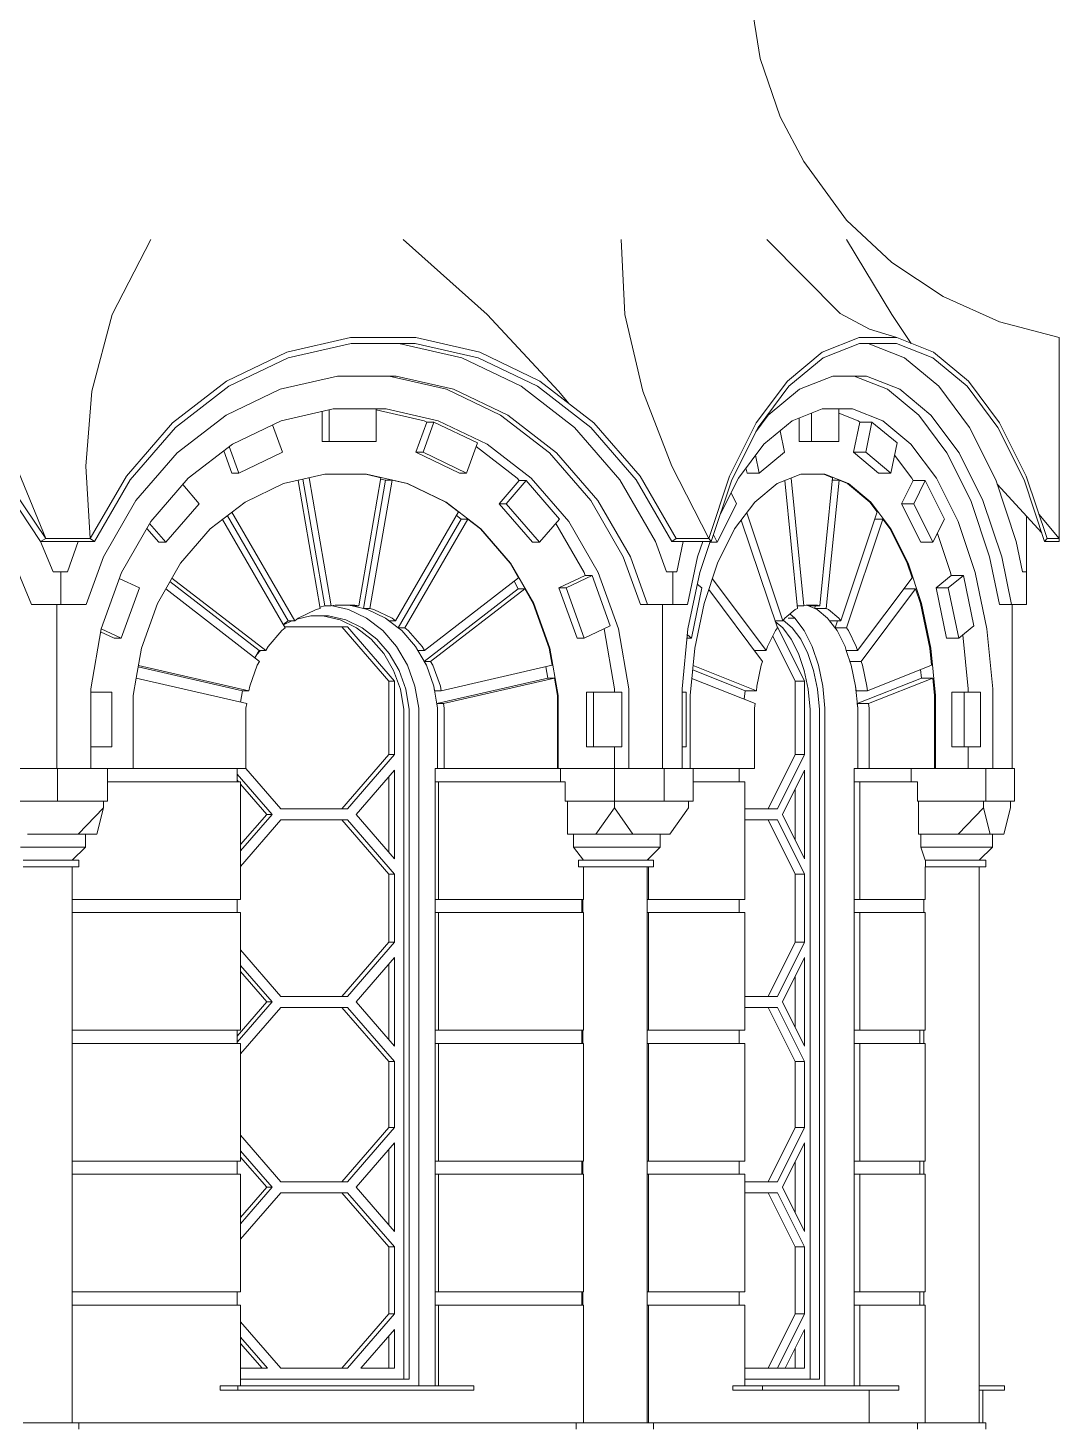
# Model space of a CAD drawing. Header units: millimetres. Extents: x -4890 to 184123, y 36 to 148549.
# Drawn here: x 24180 to 28910, y 132454 to 138866 of the extents above; entities that cross this region are included whole.
import ezdxf

# ---------------------------------------------------------------- set-up
doc = ezdxf.new("R2010")
doc.units = ezdxf.units.MM
doc.layers.add('Wall_Satelit', color=253, linetype='Continuous', lineweight=5)

msp = doc.modelspace()

# ---------------------------------------------------------------- linework, layer by layer
at = {"layer": 'Wall_Satelit'}
for p, q in [((27539.4, 138725.9), (27494.2, 139005.3)), ((27629.9, 138457.7), (27539.4, 138725.9)), ((27738.8, 138253.4), (27629.9, 138457.7)), ((27935.4, 137983.4), (27738.8, 138253.4)), ((27935.4, 137983.4), (28142.1, 137790.2)), ((24566, 137551.6), (24744.2, 137895.5)), ((25900.8, 137895.5), (26285.8, 137551.6)), ((26917.9, 137551.6), (26901.3, 137895.5)), ((27906.1, 137556.3), (27569.1, 137895.5)), ((28142.1, 137551.6), (27935.4, 137895.5)), ((28142.1, 137790.2), (28377.8, 137633.5)), ((28377.8, 137633.5), (28636, 137517.5)), ((24473.1, 137200.5), (24566, 137551.6)), ((26614.4, 137200.5), (26285.8, 137551.6)), ((27000.3, 137200.5), (26917.9, 137551.6)), ((27906.1, 137556.3), (28040.1, 137484)), ((28231, 137419.2), (28142.1, 137551.6)), ((28040.1, 137484), (28165.3, 137445.4)), ((28636, 137517.5), (28909.7, 137445.4)), ((25367.3, 137378.1), (25660.3, 137445.4)), ((25373.9, 137352.7), (25662.5, 137419)), ((25660.3, 137445.4), (25809.7, 137445.4)), ((25662.5, 137419), (25809.7, 137419)), ((25809.7, 137445.4), (25959.1, 137445.4)), ((25809.7, 137419), (25956.8, 137419)), ((25881.8, 137419), (26170.4, 137352.7)), ((25956.8, 137419), (26245.4, 137352.7)), ((25959.1, 137445.4), (26252.1, 137378.1)), ((27823.6, 137378.1), (27992.8, 137445.4)), ((27827.4, 137352.7), (27994.1, 137419)), ((27992.8, 137445.4), (28079, 137445.4)), ((27994.1, 137419), (28079, 137419)), ((28034.1, 137419), (28200.7, 137352.7)), ((28079, 137445.4), (28165.3, 137445.4)), ((28079, 137419), (28164, 137419)), ((28164, 137419), (28330.6, 137352.7)), ((28165.3, 137445.4), (28334.5, 137378.1)), ((28909.7, 137378.1), (28909.7, 137445.4)), ((25091.2, 137246), (25367.3, 137378.1)), ((25102, 137222.7), (25373.9, 137352.7)), ((26170.4, 137352.7), (26442.3, 137222.7)), ((26245.4, 137352.7), (26517.3, 137222.7)), ((26252.1, 137378.1), (26528.1, 137246)), ((27664.2, 137246), (27823.6, 137378.1)), ((27670.5, 137222.7), (27827.4, 137352.7)), ((28200.7, 137352.7), (28357.7, 137222.7)), ((28330.6, 137352.7), (28487.6, 137222.7)), ((28334.5, 137378.1), (28493.8, 137246)), ((28909.7, 137246), (28909.7, 137378.1)), ((24842.8, 137054.4), (25091.2, 137246)), ((24857.4, 137033.9), (25102, 137222.7)), ((25088.6, 137089.7), (25336.8, 137208.5)), ((25336.8, 137208.5), (25600.3, 137269)), ((25600.3, 137269), (25869, 137269)), ((25836.5, 137269), (26100, 137208.5)), ((25869, 137269), (26132.5, 137208.5)), ((26100, 137208.5), (26348.3, 137089.7)), ((26132.5, 137208.5), (26380.8, 137089.7)), ((26442.3, 137222.7), (26687, 137033.9)), ((26517.3, 137222.7), (26762, 137033.9)), ((26528.1, 137246), (26776.5, 137054.4)), ((27520.8, 137054.4), (27664.2, 137246)), ((27529.2, 137033.9), (27670.5, 137222.7)), ((27576.1, 137089.7), (27719.4, 137208.5)), ((27719.4, 137208.5), (27871.6, 137269)), ((27871.6, 137269), (28026.7, 137269)), ((27970.4, 137269), (28122.5, 137208.5)), ((28026.7, 137269), (28178.8, 137208.5)), ((28122.5, 137208.5), (28265.9, 137089.7)), ((28178.8, 137208.5), (28322.1, 137089.7)), ((28498.9, 137033.9), (28357.7, 137222.7)), ((28628.8, 137033.9), (28487.6, 137222.7)), ((28637.2, 137054.4), (28493.8, 137246)), ((28909.7, 137054.4), (28909.7, 137246)), ((24446.2, 136856.4), (24473.1, 137200.5)), ((26662.7, 137142.2), (26614.4, 137200.5)), ((27133.8, 136856.4), (27000.3, 137200.5)), ((24865.2, 136917.4), (25088.6, 137089.7)), ((25342.2, 137064.2), (25580.6, 137119)), ((25528.9, 136969), (25528.9, 137107.1)), ((25561.4, 136969), (25561.4, 137114.6)), ((25580.6, 137119), (25823.7, 137119)), ((25777.9, 136969), (25777.9, 137119)), ((25777.9, 137114.6), (25997.1, 137064.2)), ((25823.7, 137119), (26062.1, 137064.2)), ((26348.3, 137089.7), (26571.7, 136917.4)), ((26380.8, 137089.7), (26604.2, 136917.4)), ((27519, 137013.4), (27576.1, 137089.7)), ((27685, 137064.2), (27822.7, 137119)), ((27774, 136969), (27774, 137099.7)), ((27822.7, 137119), (27963, 137119)), ((27899, 136969), (27899, 137119)), ((27899, 137099.7), (27988.1, 137064.2)), ((27963, 137119), (28100.7, 137064.2)), ((28394.8, 136917.4), (28265.9, 137089.7)), ((28451.1, 136917.4), (28322.1, 137089.7)), ((24631.6, 136810.4), (24842.8, 137054.4)), ((24649.3, 136793.6), (24857.4, 137033.9)), ((25117.6, 136956.8), (25342.2, 137064.2)), ((25347.1, 136919.8), (25302.2, 137045.1)), ((25959.7, 136919.8), (26009.4, 137058.4)), ((25992.2, 136919.8), (26041.9, 137058.4)), ((25997.1, 137064.2), (26009.4, 137058.4)), ((26009.4, 137058.4), (26041.9, 137058.4)), ((26041.9, 137058.4), (26241.9, 136962.7)), ((26062.1, 137064.2), (26286.7, 136956.8)), ((26895.1, 136793.6), (26687, 137033.9)), ((26970.1, 136793.6), (26762, 137033.9)), ((26987.8, 136810.4), (26776.5, 137054.4)), ((27398.8, 136810.4), (27520.8, 137054.4)), ((27409.1, 136793.6), (27529.2, 137033.9)), ((27555.3, 136956.8), (27685, 137064.2)), ((27650.3, 136919.8), (27629.9, 137018.6)), ((27717.8, 136969), (27717.8, 137077.3)), ((27966.5, 136919.8), (27995.2, 137058.4)), ((27988.1, 137064.2), (27995.2, 137058.4)), ((27995.2, 137058.4), (28051.5, 137058.4)), ((28022.8, 136919.8), (28051.5, 137058.4)), ((28051.5, 137058.4), (28166.9, 136962.7)), ((28100.7, 137064.2), (28230.3, 136956.8)), ((28619.1, 136793.6), (28498.9, 137033.9)), ((28749, 136793.6), (28628.8, 137033.9)), ((28759.2, 136810.4), (28637.2, 137054.4)), ((28909.7, 136810.4), (28909.7, 137054.4)), ((24915.5, 136800.9), (25117.6, 136956.8)), ((25528.9, 136969), (25561.4, 136969)), ((25561.4, 136969), (25777.9, 136969)), ((26192.2, 136824.1), (26241.9, 136962.7)), ((26286.7, 136956.8), (26488.9, 136800.9)), ((27438.6, 136800.9), (27555.3, 136956.8)), ((27717.8, 136969), (27774, 136969)), ((27774, 136969), (27899, 136969)), ((28138.2, 136824.1), (28166.9, 136962.7)), ((28347, 136800.9), (28230.3, 136956.8)), ((24675.2, 136698), (24865.2, 136917.4)), ((25114.6, 136824.1), (25078, 136926.2)), ((25147.1, 136824.1), (25103.4, 136945.9)), ((25147.1, 136824.1), (25347.1, 136919.8)), ((25959.7, 136919.8), (25992.2, 136919.8)), ((25959.7, 136919.8), (26159.7, 136824.1)), ((25992.2, 136919.8), (26192.2, 136824.1)), ((26235.9, 136945.9), (26423.9, 136800.9)), ((26761.6, 136698), (26571.7, 136917.4)), ((26794.1, 136698), (26604.2, 136917.4)), ((27534.8, 136824.1), (27517.8, 136906.6)), ((27534.8, 136824.1), (27650.3, 136919.8)), ((27966.5, 136919.8), (28022.8, 136919.8)), ((27966.5, 136919.8), (28082, 136824.1)), ((28022.8, 136919.8), (28138.2, 136824.1)), ((28234.4, 136800.9), (28155.3, 136906.6)), ((28504.5, 136698), (28394.8, 136917.4)), ((28560.8, 136698), (28451.1, 136917.4)), ((24261.7, 136523.6), (24126, 136856.4)), ((24465.6, 136523.6), (24446.2, 136856.4)), ((25114.6, 136824.1), (25147.1, 136824.1)), ((26159.7, 136824.1), (26192.2, 136824.1)), ((27303, 136523.6), (27133.8, 136856.4)), ((27478.5, 136824.1), (27473.7, 136847.7)), ((27478.5, 136824.1), (27534.8, 136824.1)), ((28082, 136824.1), (28138.2, 136824.1)), ((24238.3, 136511.1), (24049.6, 136793.6)), ((24261.7, 136523.6), (24070, 136810.4)), ((24465.6, 136523.6), (24631.6, 136810.4)), ((24485.8, 136511.1), (24649.3, 136793.6)), ((24743.6, 136602.4), (24915.5, 136800.9)), ((24965.4, 136684), (24889.8, 136771.2)), ((25175.7, 136691), (25353, 136775.8)), ((25353, 136775.8), (25541.2, 136819)), ((25520.5, 136203.1), (25419.2, 136791)), ((25541.5, 136214.8), (25441.3, 136796.1)), ((25571.5, 136214.8), (25470.2, 136802.7)), ((25541.2, 136819), (25733.1, 136819)), ((25697.9, 136214.8), (25799.3, 136803.2)), ((25718.9, 136203.1), (25820.2, 136791.6)), ((25730.6, 136819), (25799.3, 136803.2)), ((25733.1, 136819), (25921.4, 136775.8)), ((25748.9, 136203.1), (25850.2, 136791.6)), ((25798.1, 136796.6), (25820.2, 136791.6)), ((25820.2, 136791.6), (25850.2, 136791.6)), ((25850.2, 136791.6), (25918.9, 136775.8)), ((25918.9, 136775.8), (25921.4, 136775.8)), ((25918.9, 136775.8), (26096.2, 136691)), ((25921.4, 136775.8), (26098.7, 136691)), ((26341.4, 136684), (26433.3, 136790)), ((26373.9, 136684), (26465.8, 136790)), ((26433.3, 136790), (26423.9, 136800.9)), ((26433.3, 136790), (26465.8, 136790)), ((26618.9, 136613.2), (26465.8, 136790)), ((26660.8, 136602.4), (26488.9, 136800.9)), ((27058.5, 136511.1), (26895.1, 136793.6)), ((27133.5, 136511.1), (26970.1, 136793.6)), ((27153.8, 136523.6), (26987.8, 136810.4)), ((27303, 136523.6), (27398.8, 136810.4)), ((27314.7, 136511.1), (27409.1, 136793.6)), ((27356.8, 136637.3), (27438.6, 136800.9)), ((27513.8, 136691), (27616.2, 136775.8)), ((27616.2, 136775.8), (27724.9, 136819)), ((27710, 136203.1), (27651.6, 136789.9)), ((27739.4, 136214.8), (27681.1, 136801.6)), ((27724.9, 136819), (27835.6, 136819)), ((27812.4, 136214.8), (27870.9, 136803.2)), ((27831.3, 136819), (27870.9, 136803.2)), ((27835.6, 136819), (27944.3, 136775.8)), ((27841.8, 136203.1), (27900.4, 136791.6)), ((27869.8, 136791.6), (27900.4, 136791.6)), ((27900.4, 136791.6), (27940, 136775.8)), ((27940, 136775.8), (27944.3, 136775.8)), ((27940, 136775.8), (28042.4, 136691)), ((27944.3, 136775.8), (28046.7, 136691)), ((28186.8, 136684), (28239.9, 136790)), ((28239.9, 136790), (28234.4, 136800.9)), ((28239.9, 136790), (28296.2, 136790)), ((28243.1, 136684), (28296.2, 136790)), ((28384.5, 136613.2), (28296.2, 136790)), ((28446.3, 136602.4), (28347, 136800.9)), ((28713.5, 136511.1), (28619.1, 136793.6)), ((28830.1, 136550.8), (28625.6, 136774.1)), ((28843.4, 136511.1), (28749, 136793.6)), ((28855, 136523.6), (28759.2, 136810.4)), ((28909.7, 136523.6), (28909.7, 136810.4)), ((24525.9, 136440.1), (24675.2, 136698)), ((26910.9, 136440.1), (26761.6, 136698)), ((26943.4, 136440.1), (26794.1, 136698)), ((27430, 136684), (27405.1, 136733.7)), ((28590.7, 136440.1), (28504.5, 136698)), ((28647, 136440.1), (28560.8, 136698)), ((24812.4, 136507.2), (24965.4, 136684)), ((25016.1, 136567.9), (25175.7, 136691)), ((25403.7, 136147.2), (25115.8, 136644.7)), ((25865.7, 136147.2), (26154.4, 136646.1)), ((26096.2, 136691), (26098.7, 136691)), ((26096.2, 136691), (26154.4, 136646.1)), ((26098.7, 136691), (26258.2, 136567.9)), ((26494.5, 136507.2), (26341.4, 136684)), ((26341.4, 136684), (26373.9, 136684)), ((26527, 136507.2), (26373.9, 136684)), ((27341.6, 136507.2), (27430, 136684)), ((27421.7, 136567.9), (27513.8, 136691)), ((27642.6, 136147.2), (27477.2, 136642.1)), ((27909.3, 136147.2), (28076, 136646.1)), ((28076, 136646.1), (28042.4, 136691)), ((28042.4, 136691), (28046.7, 136691)), ((28138.8, 136567.9), (28046.7, 136691)), ((28275.2, 136507.2), (28186.8, 136684)), ((28186.8, 136684), (28243.1, 136684)), ((28331.5, 136507.2), (28243.1, 136684)), ((28909.7, 136523.6), (28817.7, 136635.5)), ((24608.5, 136369), (24743.6, 136602.4)), ((24779.9, 136507.2), (24725.1, 136570.4)), ((24812.4, 136507.2), (24738.1, 136592.9)), ((24880.4, 136411.1), (25016.1, 136567.9)), ((25360.5, 136113.9), (25072.6, 136611.4)), ((25373.7, 136147.2), (25095, 136628.7)), ((25878.9, 136113.9), (26167.6, 136612.7)), ((25908.9, 136113.9), (26197.6, 136612.7)), ((26145.1, 136630.1), (26167.6, 136612.7)), ((26167.6, 136612.7), (26197.6, 136612.7)), ((26197.6, 136612.7), (26255.7, 136567.9)), ((26255.7, 136567.9), (26258.2, 136567.9)), ((26391.4, 136411.1), (26255.7, 136567.9)), ((26393.9, 136411.1), (26258.2, 136567.9)), ((26527, 136507.2), (26618.9, 136613.2)), ((26730.8, 136369), (26601.2, 136592.9)), ((26795.8, 136369), (26660.8, 136602.4)), ((27343.3, 136411.1), (27421.7, 136567.9)), ((27617.6, 136113.9), (27452.3, 136608.7)), ((27934.2, 136113.9), (28100.9, 136612.7)), ((28064.8, 136612.7), (28100.9, 136612.7)), ((28134.5, 136567.9), (28100.9, 136612.7)), ((28212.8, 136411.1), (28134.5, 136567.9)), ((28134.5, 136567.9), (28138.8, 136567.9)), ((28217.2, 136411.1), (28138.8, 136567.9)), ((28331.5, 136507.2), (28384.5, 136613.2)), ((28524.2, 136369), (28446.3, 136602.4)), ((28759.7, 136511.1), (28759.7, 136627.7)), ((24238.3, 136511.1), (24261.7, 136523.6)), ((24238.3, 136511.1), (24485.8, 136511.1)), ((24295.9, 136372.1), (24238.3, 136511.1)), ((24261.7, 136523.6), (24465.6, 136523.6)), ((24360.9, 136372.1), (24410.8, 136511.1)), ((24465.6, 136523.6), (24485.8, 136511.1)), ((24779.9, 136507.2), (24812.4, 136507.2)), ((26494.5, 136507.2), (26527, 136507.2)), ((27108.4, 136372.1), (27058.5, 136511.1)), ((27133.5, 136511.1), (27153.8, 136523.6)), ((27133.5, 136511.1), (27314.7, 136511.1)), ((27153.8, 136523.6), (27303, 136523.6)), ((27156, 136372.1), (27184.8, 136511.1)), ((27251.3, 136440.1), (27275, 136511.1)), ((27261.4, 136369), (27308.9, 136511.1)), ((27314.7, 136511.1), (27303, 136523.6)), ((27307.6, 136507.2), (27341.6, 136507.2)), ((27341.6, 136507.2), (27324.7, 136541)), ((28275.2, 136507.2), (28331.5, 136507.2)), ((28411.7, 136369), (28351.9, 136547.9)), ((28742.3, 136372.1), (28713.5, 136511.1)), ((28759.7, 136372.1), (28759.7, 136511.1)), ((28843.4, 136511.1), (28855, 136523.6)), ((28843.4, 136511.1), (28909.7, 136511.1)), ((28855, 136523.6), (28909.7, 136523.6)), ((28909.7, 136511.1), (28909.7, 136523.6)), ((24195.7, 136222.1), (24105.4, 136440.1)), ((24447.7, 136222.1), (24525.9, 136440.1)), ((26989.1, 136222.1), (26910.9, 136440.1)), ((27021.6, 136222.1), (26943.4, 136440.1)), ((27206.1, 136222.1), (27251.3, 136440.1)), ((28635.9, 136222.1), (28590.7, 136440.1)), ((28692.1, 136222.1), (28647, 136440.1)), ((24773.8, 136226.9), (24880.4, 136411.1)), ((26430.3, 136344), (26391.4, 136411.1)), ((26391.4, 136411.1), (26393.9, 136411.1)), ((26500.6, 136226.9), (26393.9, 136411.1)), ((27281.8, 136226.9), (27343.3, 136411.1)), ((28235.3, 136344), (28212.8, 136411.1)), ((28212.8, 136411.1), (28217.2, 136411.1)), ((28278.7, 136226.9), (28217.2, 136411.1)), ((24295.9, 136372.1), (24330.8, 136372.1)), ((24330.8, 136222.1), (24330.8, 136372.1)), ((24330.8, 136372.1), (24360.9, 136372.1)), ((24515.5, 136109.7), (24608.5, 136369)), ((24598.7, 136341.6), (24691, 136297.4)), ((24831.5, 136326.6), (25241.1, 136010.6)), ((24840.8, 136342.6), (25271.1, 136010.6)), ((25998.3, 136010.6), (26430.3, 136344)), ((26429.2, 136294.1), (26409.6, 136328)), ((26615.9, 136297.4), (26735.9, 136354.8)), ((26648.4, 136297.4), (26768.4, 136354.8)), ((26735.9, 136354.8), (26730.8, 136369)), ((26735.9, 136354.8), (26768.4, 136354.8)), ((26851.2, 136123.8), (26768.4, 136354.8)), ((26888.8, 136109.7), (26795.8, 136369)), ((27108.4, 136372.1), (27138.6, 136372.1)), ((27138.6, 136222.1), (27138.6, 136372.1)), ((27138.6, 136372.1), (27156, 136372.1)), ((27207.7, 136109.7), (27261.4, 136369)), ((27250.2, 136315), (27271.5, 136297.4)), ((27566, 136010.6), (27319.5, 136340)), ((27985.8, 136010.6), (28235.3, 136344)), ((28345.3, 136297.4), (28414.6, 136354.8)), ((28401.6, 136297.4), (28470.9, 136354.8)), ((28414.6, 136354.8), (28411.7, 136369)), ((28414.6, 136354.8), (28470.9, 136354.8)), ((28518.7, 136123.8), (28470.9, 136354.8)), ((28578, 136109.7), (28524.2, 136369)), ((28742.3, 136372.1), (28759.7, 136372.1)), ((28759.7, 136222.1), (28759.7, 136372.1)), ((24608.1, 136066.5), (24691, 136297.4)), ((24811.9, 136292.7), (25242.2, 135960.7)), ((25997.1, 135960.7), (26429.2, 136294.1)), ((26027.1, 135960.7), (26459.2, 136294.1)), ((26429.2, 136294.1), (26459.2, 136294.1)), ((26498.1, 136226.9), (26459.2, 136294.1)), ((26698.7, 136066.5), (26615.9, 136297.4)), ((26615.9, 136297.4), (26648.4, 136297.4)), ((26731.2, 136066.5), (26648.4, 136297.4)), ((27223.6, 136066.5), (27271.5, 136297.4)), ((27549.3, 135960.7), (27302.9, 136290.1)), ((28002.5, 135960.7), (28252, 136294.1)), ((28200, 136294.1), (28199.4, 136296)), ((28200, 136294.1), (28252, 136294.1)), ((28274.4, 136226.9), (28252, 136294.1)), ((28393.1, 136066.5), (28345.3, 136297.4)), ((28345.3, 136297.4), (28401.6, 136297.4)), ((28449.4, 136066.5), (28401.6, 136297.4)), ((24195.7, 136222.1), (24330.8, 136222.1)), ((24313.3, 135469), (24313.3, 136222.1)), ((24330.8, 136222.1), (24447.7, 136222.1)), ((24700.3, 136022.1), (24773.8, 136226.9)), ((25419.3, 136159.3), (25502.1, 136198.8)), ((25502.1, 136198.8), (25520.5, 136203.1)), ((25519.3, 136209.7), (25541.5, 136214.8)), ((25541.5, 136214.8), (25571.5, 136214.8)), ((25571.5, 136214.8), (25589.9, 136219)), ((25576.3, 136215.9), (25650.4, 136198.8)), ((25589.9, 136219), (25679.5, 136219)), ((25649.5, 136219), (25667.9, 136214.8)), ((25650.4, 136198.8), (25733.2, 136159.3)), ((25667.9, 136214.8), (25697.9, 136214.8)), ((25667.9, 136214.8), (25718.9, 136203.1)), ((25679.5, 136219), (25697.9, 136214.8)), ((25718.9, 136203.1), (25748.9, 136203.1)), ((25718.9, 136203.1), (25737.3, 136198.8)), ((25718.9, 136203.1), (25737.3, 136198.8)), ((25737.3, 136198.8), (25820, 136159.3)), ((25748.9, 136203.1), (25767.3, 136198.8)), ((25767.3, 136198.8), (25850, 136159.3)), ((26571.5, 136022.1), (26498.1, 136226.9)), ((26498.1, 136226.9), (26500.6, 136226.9)), ((26574, 136022.1), (26500.6, 136226.9)), ((26989.1, 136222.1), (27021.6, 136222.1)), ((27021.6, 136222.1), (27138.6, 136222.1)), ((27091, 135469), (27091, 136222.1)), ((27138.6, 136222.1), (27206.1, 136222.1)), ((27239.4, 136022.1), (27281.8, 136226.9)), ((27651.6, 136159.3), (27699.4, 136198.8)), ((27699.4, 136198.8), (27710, 136203.1)), ((27708.8, 136214.8), (27739.4, 136214.8)), ((27739.4, 136214.8), (27750.1, 136219)), ((27749.9, 136219), (27760.5, 136214.8)), ((27750.1, 136219), (27801.8, 136219)), ((27760.5, 136214.8), (27812.4, 136214.8)), ((27760.5, 136214.8), (27789.9, 136203.1)), ((27789.9, 136203.1), (27791, 136214.8)), ((27789.9, 136203.1), (27841.8, 136203.1)), ((27789.9, 136203.1), (27800.5, 136198.8)), ((27789.9, 136203.1), (27800.5, 136198.8)), ((27800.5, 136198.8), (27848.3, 136159.3)), ((27801.8, 136219), (27812.4, 136214.8)), ((27841.8, 136203.1), (27852.5, 136198.8)), ((27852.5, 136198.8), (27900.3, 136159.3)), ((28316.8, 136022.1), (28274.4, 136226.9)), ((28274.4, 136226.9), (28278.7, 136226.9)), ((28321.1, 136022.1), (28278.7, 136226.9)), ((28635.9, 136222.1), (28692.1, 136222.1)), ((28692.1, 136222.1), (28759.7, 136222.1)), ((28694.7, 135469), (28694.7, 136222.1)), ((25351.2, 136129.9), (25373.7, 136147.2)), ((25351.9, 136128.8), (25390.4, 136147.2)), ((25357.5, 136119), (25645.3, 136119)), ((25373.7, 136147.2), (25403.7, 136147.2)), ((25403.7, 136147.2), (25419.3, 136159.3)), ((25412.7, 136154.1), (25477.3, 136169)), ((25477.3, 136169), (25558.3, 136169)), ((25533.3, 136169), (25612.8, 136150.7)), ((25558.3, 136169), (25637.8, 136150.7)), ((25612.8, 136150.7), (25687.7, 136115)), ((25835.9, 135870.1), (25620.3, 136119)), ((25637.8, 136150.7), (25712.7, 136115)), ((25860.9, 135870.1), (25645.3, 136119)), ((25733.2, 136159.3), (25807.7, 136101.8)), ((25820, 136159.3), (25835.7, 136147.2)), ((25820, 136159.3), (25878.9, 136113.9)), ((25835.7, 136147.2), (25865.7, 136147.2)), ((25850, 136159.3), (25865.7, 136147.2)), ((26731.2, 136066.5), (26851.2, 136123.8)), ((27606.5, 136147.2), (27642.6, 136147.2)), ((27607.5, 136144.1), (27642.7, 136115)), ((27615.9, 136119), (27618.3, 136119)), ((27742.7, 135870.1), (27618.3, 136119)), ((27642.6, 136147.2), (27651.6, 136159.3)), ((27644.3, 136149.5), (27686, 136115)), ((27667, 136159.3), (27697.9, 136159.3)), ((27674.7, 136178.4), (27697.9, 136159.3)), ((27740.9, 136101.8), (27697.9, 136159.3)), ((27857.3, 136147.2), (27848.3, 136159.3)), ((27857.3, 136147.2), (27909.3, 136147.2)), ((27891.3, 136101.8), (27857.3, 136147.2)), ((27882.3, 136113.9), (27893.4, 136147.2)), ((27909.3, 136147.2), (27900.3, 136159.3)), ((28449.4, 136066.5), (28518.7, 136123.8)), ((24468.1, 135834.4), (24515.5, 136109.7)), ((24513.2, 136096.3), (24575.6, 136066.5)), ((24515.8, 136110.6), (24608.1, 136066.5)), ((24575.6, 136066.5), (24608.1, 136066.5)), ((25281.5, 136028.7), (25344.8, 136101.8)), ((25344.8, 136101.8), (25360.5, 136113.9)), ((25687.7, 136115), (25755.1, 136063)), ((25712.7, 136115), (25780.1, 136063)), ((25812.4, 135996.8), (25755.1, 136063)), ((25837.4, 135996.8), (25780.1, 136063)), ((25871, 136028.7), (25807.7, 136101.8)), ((25878.9, 136113.9), (25908.9, 136113.9)), ((25878.9, 136113.9), (25894.5, 136101.8)), ((25957.8, 136028.7), (25894.5, 136101.8)), ((25908.9, 136113.9), (25924.5, 136101.8)), ((25987.8, 136028.7), (25924.5, 136101.8)), ((26698.7, 136066.5), (26731.2, 136066.5)), ((26871.3, 135834.4), (26823.8, 136109.7)), ((26936.3, 135834.4), (26888.8, 136109.7)), ((27180.3, 135834.4), (27207.7, 136109.7)), ((27203.4, 136066.5), (27223.6, 136066.5)), ((27205, 136081.9), (27223.6, 136066.5)), ((27572, 136028.7), (27608.6, 136101.8)), ((27699.4, 135870.1), (27596.1, 136076.8)), ((27608.6, 136101.8), (27617.6, 136113.9)), ((27681.6, 136063), (27642.7, 136115)), ((27714.7, 135996.8), (27681.6, 136063)), ((27724.9, 136063), (27686, 136115)), ((27758, 135996.8), (27724.9, 136063)), ((27777.4, 136028.7), (27740.9, 136101.8)), ((27891.3, 136101.8), (27882.3, 136113.9)), ((27882.3, 136113.9), (27934.2, 136113.9)), ((27927.9, 136028.7), (27891.3, 136101.8)), ((27943.3, 136101.8), (27934.2, 136113.9)), ((27979.8, 136028.7), (27943.3, 136101.8)), ((28393.1, 136066.5), (28449.4, 136066.5)), ((28492.8, 135834.4), (28468.1, 136081.9)), ((28605.3, 135834.4), (28578, 136109.7)), ((24676.5, 135883.5), (24700.3, 136022.1)), ((25221.5, 135976.7), (25241.1, 136010.6)), ((25230.1, 135991.7), (25246.5, 136010.6)), ((25241.1, 136010.6), (25271.1, 136010.6)), ((25271.1, 136010.6), (25281.5, 136028.7)), ((25857.4, 135919), (25812.4, 135996.8)), ((25882.4, 135919), (25837.4, 135996.8)), ((25920.7, 135942.7), (25871, 136028.7)), ((25968.3, 136010.6), (25957.8, 136028.7)), ((25968.3, 136010.6), (25998.3, 136010.6)), ((26007.6, 135942.7), (25968.3, 136010.6)), ((25998.3, 136010.6), (25987.8, 136028.7)), ((26585.2, 135942.9), (26571.5, 136022.1)), ((26571.5, 136022.1), (26574, 136022.1)), ((26611.5, 135804.8), (26574, 136022.1)), ((27217.8, 135804.8), (27239.4, 136022.1)), ((27513.4, 136008.7), (27514, 136010.6)), ((27514, 136010.6), (27566, 136010.6)), ((27566, 136010.6), (27572, 136028.7)), ((27740.7, 135919), (27714.7, 135996.8)), ((27784, 135919), (27758, 135996.8)), ((27806.2, 135942.7), (27777.4, 136028.7)), ((27933.9, 136010.6), (27927.9, 136028.7)), ((27933.9, 136010.6), (27985.8, 136010.6)), ((27956.6, 135942.7), (27933.9, 136010.6)), ((27985.8, 136010.6), (27979.8, 136028.7)), ((28324.7, 135942.9), (28316.8, 136022.1)), ((28316.8, 136022.1), (28321.1, 136022.1)), ((28342.8, 135804.8), (28321.1, 136022.1)), ((24685.4, 135935.7), (25163.8, 135825.9)), ((24686.6, 135942.3), (25193.8, 135825.9)), ((25197.5, 135847.1), (25231.8, 135942.7)), ((25231.8, 135942.7), (25242.2, 135960.7)), ((25955, 135847.1), (25920.7, 135942.7)), ((26007.6, 135942.7), (25997.1, 135960.7)), ((25997.1, 135960.7), (26027.1, 135960.7)), ((26041.9, 135847.1), (26007.6, 135942.7)), ((26037.6, 135942.7), (26027.1, 135960.7)), ((26071.9, 135847.1), (26037.6, 135942.7)), ((26075.5, 135825.9), (26585.2, 135942.9)), ((26565.3, 135884.1), (26556.3, 135936.3)), ((27231.3, 135941.2), (27521.4, 135825.9)), ((27523.5, 135847.1), (27543.3, 135942.7)), ((27543.3, 135942.7), (27549.3, 135960.7)), ((27825.9, 135847.1), (27806.2, 135942.7)), ((27956.6, 135942.7), (27950.6, 135960.7)), ((27950.6, 135960.7), (28002.5, 135960.7)), ((27976.4, 135847.1), (27956.6, 135942.7)), ((28008.5, 135942.7), (28002.5, 135960.7)), ((28028.3, 135847.1), (28008.5, 135942.7)), ((28030.5, 135825.9), (28324.7, 135942.9)), ((24662.9, 135804.8), (24676.4, 135883.5)), ((24676.5, 135883.5), (25183.7, 135767)), ((25835.9, 135533), (25835.9, 135870.1)), ((25835.9, 135870.1), (25860.9, 135870.1)), ((25888.4, 135832.6), (25857.4, 135919)), ((25860.9, 135533), (25860.9, 135870.1)), ((25913.4, 135832.6), (25882.4, 135919)), ((26055.7, 135767), (26565.3, 135884.1)), ((26085.7, 135767), (26595.3, 135884.1)), ((26565.3, 135884.1), (26595.3, 135884.1)), ((26609, 135804.8), (26595.3, 135884.1)), ((27225.5, 135882.4), (27515.5, 135767)), ((27229.3, 135921.4), (27469.4, 135825.9)), ((27699.4, 135533), (27699.4, 135870.1)), ((27699.4, 135870.1), (27742.7, 135870.1)), ((27758.6, 135832.6), (27740.7, 135919)), ((27742.7, 135533), (27742.7, 135870.1)), ((27801.9, 135832.6), (27784, 135919)), ((27984.3, 135767), (28278.6, 135884.1)), ((28036.3, 135767), (28330.5, 135884.1)), ((28278.6, 135884.1), (28274.7, 135923)), ((28278.6, 135884.1), (28330.5, 135884.1)), ((28338.4, 135804.8), (28330.5, 135884.1)), ((24468.1, 135469), (24468.1, 135834.4)), ((24468.1, 135819), (24565.5, 135819)), ((24565.5, 135569), (24565.5, 135819)), ((24662.9, 135469), (24662.9, 135804.8)), ((25154.8, 135773.6), (25163.8, 135825.9)), ((25163.8, 135825.9), (25193.8, 135825.9)), ((25193.8, 135825.9), (25197.5, 135847.1)), ((25904.2, 135740.8), (25888.4, 135832.6)), ((25929.2, 135740.8), (25913.4, 135832.6)), ((25972.5, 135745.7), (25955, 135847.1)), ((26059.3, 135745.7), (26041.9, 135847.1)), ((26045.5, 135825.9), (26041.9, 135847.1)), ((26045.5, 135825.9), (26075.5, 135825.9)), ((26075.5, 135825.9), (26071.9, 135847.1)), ((26609, 135469), (26609, 135804.8)), ((26609, 135804.8), (26611.5, 135804.8)), ((26611.5, 135469), (26611.5, 135804.8)), ((26741.4, 135569), (26741.4, 135819)), ((26741.4, 135819), (26773.9, 135819)), ((26773.9, 135569), (26773.9, 135819)), ((26773.9, 135819), (26903.8, 135819)), ((26871.3, 135819), (26871.3, 135834.4)), ((26903.8, 135569), (26903.8, 135819)), ((26936.3, 135469), (26936.3, 135834.4)), ((27180.3, 135469), (27180.3, 135834.4)), ((27180.3, 135819), (27199, 135819)), ((27199, 135569), (27199, 135819)), ((27217.8, 135469), (27217.8, 135804.8)), ((27465.6, 135786.9), (27469.4, 135825.9)), ((27469.4, 135825.9), (27521.4, 135825.9)), ((27521.4, 135825.9), (27523.5, 135847.1)), ((27767.7, 135740.8), (27758.6, 135832.6)), ((27811, 135740.8), (27801.9, 135832.6)), ((27836, 135745.7), (27825.9, 135847.1)), ((27986.5, 135745.7), (27976.4, 135847.1)), ((27978.5, 135825.9), (27976.4, 135847.1)), ((27978.5, 135825.9), (28030.5, 135825.9)), ((28030.5, 135825.9), (28028.3, 135847.1)), ((28338.4, 135469), (28338.4, 135804.8)), ((28338.4, 135804.8), (28342.8, 135804.8)), ((28342.8, 135469), (28342.8, 135804.8)), ((28417.8, 135569), (28417.8, 135819)), ((28417.8, 135819), (28474, 135819)), ((28474, 135569), (28474, 135819)), ((28474, 135819), (28549, 135819)), ((28492.8, 135819), (28492.8, 135834.4)), ((28549, 135569), (28549, 135819)), ((28605.3, 135469), (28605.3, 135834.4)), ((25180, 135745.7), (25183.7, 135767)), ((25180, 135469), (25180, 135745.7)), ((25904.2, 132669), (25904.2, 135740.8)), ((25929.2, 132669), (25929.2, 135740.8)), ((25972.5, 132639), (25972.5, 135745.7)), ((26059.3, 135745.7), (26055.7, 135767)), ((26055.7, 135767), (26085.7, 135767)), ((26059.3, 135469), (26059.3, 135745.7)), ((26089.3, 135745.7), (26085.7, 135767)), ((26089.3, 135469), (26089.3, 135745.7)), ((27513.4, 135745.7), (27515.5, 135767)), ((27513.4, 135469), (27513.4, 135745.7)), ((27767.7, 132669), (27767.7, 135740.8)), ((27811, 132669), (27811, 135740.8)), ((27836, 132639), (27836, 135745.7)), ((27986.5, 135745.7), (27984.3, 135767)), ((27984.3, 135767), (28036.3, 135767)), ((27986.5, 135469), (27986.5, 135745.7)), ((28038.4, 135745.7), (28036.3, 135767)), ((28038.4, 135469), (28038.4, 135745.7)), ((24468.1, 135569), (24565.5, 135569)), ((26741.4, 135569), (26773.9, 135569)), ((26773.9, 135569), (26903.8, 135569)), ((26871.3, 135469), (26871.3, 135569)), ((27180.3, 135569), (27199, 135569)), ((28417.8, 135569), (28474, 135569)), ((28474, 135569), (28549, 135569)), ((28492.8, 135469), (28492.8, 135569)), ((25620.3, 135284), (25835.9, 135533)), ((25645.3, 135284), (25860.9, 135533)), ((25835.9, 135533), (25860.9, 135533)), ((27575, 135284), (27699.4, 135533)), ((27618.3, 135284), (27742.7, 135533)), ((27699.4, 135533), (27742.7, 135533)), ((24052.2, 135469), (24316.2, 135469)), ((24316.2, 135469), (24544.8, 135469)), ((24316.2, 135319), (24316.2, 135469)), ((24544.8, 135469), (24662.9, 135469)), ((24544.8, 135319), (24544.8, 135469)), ((24662.9, 135469), (25180, 135469)), ((25140.4, 135409), (25140.4, 135469)), ((25300.8, 135259), (25140.4, 135444.2)), ((25145.9, 135409), (25140.4, 135415.3)), ((25340.4, 135284), (25180, 135469.2)), ((25684.9, 135259), (25860.9, 135462.3)), ((25835.9, 135084.6), (25835.9, 135433.4)), ((25860.9, 135055.8), (25860.9, 135462.3)), ((26048.3, 135469), (26059.3, 135469)), ((26048.3, 132639), (26048.3, 135469)), ((26059.3, 135469), (26089.3, 135469)), ((26089.3, 135469), (26609, 135469)), ((26609, 135469), (26611.5, 135469)), ((26611.5, 135469), (26767.2, 135469)), ((26623.5, 135409), (26623.5, 135469)), ((26767.2, 135469), (26870.2, 135469)), ((26870.2, 135469), (27098.8, 135469)), ((26870.2, 135319), (26870.2, 135469)), ((27098.8, 135469), (27230.8, 135469)), ((27098.8, 135319), (27098.8, 135469)), ((27230.8, 135469), (27513.4, 135469)), ((27230.8, 135319), (27230.8, 135469)), ((27442.4, 135409), (27442.4, 135469)), ((27641.1, 135259), (27742.7, 135462.3)), ((27742.7, 135055.8), (27742.7, 135462.3)), ((27969.9, 135469), (27986.5, 135469)), ((27969.9, 132639), (27969.9, 135469)), ((27986.5, 135469), (28038.4, 135469)), ((28038.4, 135469), (28338.4, 135469)), ((28231.3, 135409), (28231.3, 135469)), ((28338.4, 135469), (28342.8, 135469)), ((28342.8, 135469), (28432.7, 135469)), ((28432.7, 135469), (28573.4, 135469)), ((28573.4, 135469), (28705.4, 135469)), ((28573.4, 135319), (28573.4, 135469)), ((28705.4, 135319), (28705.4, 135469)), ((24544.8, 135409), (24672.7, 135409)), ((24672.7, 135409), (25155.6, 135409)), ((25155.6, 134869), (25155.6, 135409)), ((25275.8, 135259), (25155.6, 135397.8)), ((26048.3, 135409), (26063.4, 135409)), ((26063.4, 135409), (26180.8, 135409)), ((26063.4, 134869), (26063.4, 135409)), ((26180.8, 135409), (26622.9, 135409)), ((26622.9, 135409), (26644.7, 135409)), ((26644.7, 135319), (26644.7, 135409)), ((27230.8, 135409), (27390, 135409)), ((27390, 135409), (27468.5, 135409)), ((27468.5, 134869), (27468.5, 135409)), ((27699.4, 135142.4), (27699.4, 135375.7)), ((27969.9, 135409), (27996.1, 135409)), ((27996.1, 134869), (27996.1, 135409)), ((27996.1, 135409), (28196.1, 135409)), ((28196.1, 135409), (28260.3, 135409)), ((28260.3, 135319), (28260.3, 135409)), ((24052.2, 135319), (24316.2, 135319)), ((24316.2, 135319), (24544.8, 135319)), ((24410.6, 135169), (24526.5, 135289)), ((24495.4, 135169), (24526.5, 135289)), ((24526.5, 135289), (24526.5, 135319)), ((26644.7, 135319), (26870.2, 135319)), ((26655.3, 135169), (26655.3, 135319)), ((26785.4, 135169), (26870.2, 135289)), ((26870.2, 135319), (27098.8, 135319)), ((26870.2, 135289), (26870.2, 135319)), ((26955.1, 135169), (26870.2, 135289)), ((27098.8, 135319), (27230.8, 135319)), ((27124.8, 135169), (27209.6, 135289)), ((27209.6, 135289), (27209.6, 135319)), ((28260.3, 135319), (28573.4, 135319)), ((28264.7, 135169), (28264.7, 135319)), ((28446.9, 135169), (28562.8, 135289)), ((28562.8, 135289), (28562.8, 135319)), ((28593.8, 135169), (28562.8, 135289)), ((28573.4, 135319), (28705.4, 135319)), ((28655.9, 135169), (28687, 135289)), ((28687, 135289), (28687, 135319)), ((25155.6, 135091.3), (25300.8, 135259)), ((25155.6, 135120.2), (25275.8, 135259)), ((25155.6, 135020.6), (25340.4, 135234)), ((25275.8, 135259), (25300.8, 135259)), ((25340.4, 135284), (25645.3, 135284)), ((25340.4, 135234), (25645.3, 135234)), ((25835.9, 134985.1), (25620.3, 135234)), ((25860.9, 134985.1), (25645.3, 135234)), ((25860.9, 135055.8), (25684.9, 135259)), ((27468.5, 135284), (27618.3, 135284)), ((27468.5, 135234), (27618.3, 135234)), ((27699.4, 134985.1), (27575, 135234)), ((27742.7, 134985.1), (27618.3, 135234)), ((27742.7, 135055.8), (27641.1, 135259)), ((24178.7, 135169), (24410.6, 135169)), ((24410.6, 135169), (24495.4, 135169)), ((24443.4, 135109), (24443.4, 135169)), ((26655.3, 135169), (26785.4, 135169)), ((26683, 135109), (26683, 135169)), ((26785.4, 135169), (26955.1, 135169)), ((26955.1, 135169), (27124.8, 135169)), ((27080.2, 135109), (27080.2, 135169)), ((28264.7, 135169), (28446.9, 135169)), ((28276.4, 135109), (28276.4, 135169)), ((28446.9, 135169), (28593.8, 135169)), ((28593.8, 135169), (28655.9, 135169)), ((28604, 135109), (28604, 135169)), ((24145.4, 135109), (24184.6, 135109)), ((24184.6, 135109), (24225.6, 135109)), ((24225.6, 135109), (24266.9, 135109)), ((24266.9, 135109), (24306.9, 135109)), ((24306.9, 135109), (24344, 135109)), ((24344, 135109), (24376.8, 135109)), ((24376.8, 135109), (24404.1, 135109)), ((24383.2, 135049), (24443.4, 135109)), ((24404.1, 135109), (24424.7, 135109)), ((24424.7, 135109), (24438, 135109)), ((24438, 135109), (24443.4, 135109)), ((26683, 135109), (26684.1, 135109)), ((26728.9, 135049), (26683, 135109)), ((26684.1, 135109), (26707.1, 135109)), ((26707.1, 135109), (26736.3, 135109)), ((26736.3, 135109), (26770.7, 135109)), ((26770.7, 135109), (26809, 135109)), ((26809, 135109), (26849.5, 135109)), ((26849.5, 135109), (26890.9, 135109)), ((26890.9, 135109), (26931.5, 135109)), ((26931.5, 135109), (26969.7, 135109)), ((26969.7, 135109), (27004.1, 135109)), ((27004.1, 135109), (27033.3, 135109)), ((27020.2, 135049), (27080.2, 135109)), ((27033.3, 135109), (27056.3, 135109)), ((27056.3, 135109), (27072.1, 135109)), ((27072.1, 135109), (27080.2, 135109)), ((28295.1, 135049), (28276.4, 135109)), ((28276.4, 135109), (28281.6, 135109)), ((28281.6, 135109), (28318.7, 135109)), ((28318.7, 135109), (28358.7, 135109)), ((28358.7, 135109), (28400, 135109)), ((28400, 135109), (28441, 135109)), ((28441, 135109), (28480.2, 135109)), ((28480.2, 135109), (28516, 135109)), ((28516, 135109), (28547.1, 135109)), ((28543.7, 135049), (28604, 135109)), ((28547.1, 135109), (28572.3, 135109)), ((28572.3, 135109), (28590.6, 135109)), ((28590.6, 135109), (28601.3, 135109)), ((28601.3, 135109), (28604, 135109)), ((24157.9, 135049), (24191.5, 135049)), ((24191.5, 135049), (24226.6, 135049)), ((24226.6, 135049), (24262, 135049)), ((24262, 135049), (24296.2, 135049)), ((24296.2, 135049), (24328, 135049)), ((24328, 135049), (24356.2, 135049)), ((24356.2, 135049), (24379.6, 135049)), ((24379.6, 135049), (24397.3, 135049)), ((24397.3, 135049), (24408.7, 135049)), ((24408.7, 135049), (24413.3, 135049)), ((24413.3, 135019), (24413.3, 135049)), ((26706, 135049), (26710.7, 135049)), ((26706, 135019), (26706, 135049)), ((26710.7, 135049), (26730.4, 135049)), ((26730.4, 135049), (26755.5, 135049)), ((26755.5, 135049), (26784.9, 135049)), ((26784.9, 135049), (26817.7, 135049)), ((26817.7, 135049), (26852.5, 135049)), ((26852.5, 135049), (26887.9, 135049)), ((26887.9, 135049), (26922.7, 135049)), ((26922.7, 135049), (26955.5, 135049)), ((26955.5, 135049), (26984.9, 135049)), ((26984.9, 135049), (27010, 135049)), ((27010, 135049), (27029.7, 135049)), ((27027.2, 135049), (27027.2, 135056)), ((27029.7, 135049), (27043.3, 135049)), ((27043.3, 135049), (27050.2, 135049)), ((27050.2, 135019), (27050.2, 135049)), ((28297.6, 135049), (28329.4, 135049)), ((28297.6, 135019), (28297.6, 135049)), ((28329.4, 135049), (28363.6, 135049)), ((28363.6, 135049), (28399, 135049)), ((28399, 135049), (28434.1, 135049)), ((28434.1, 135049), (28467.7, 135049)), ((28467.7, 135049), (28498.4, 135049)), ((28498.4, 135049), (28525.1, 135049)), ((28525.1, 135049), (28546.7, 135049)), ((28546.7, 135049), (28562.3, 135049)), ((28562.3, 135049), (28571.5, 135049)), ((28571.5, 135049), (28573.8, 135049)), ((28573.8, 135019), (28573.8, 135049)), ((24157.9, 135019), (24191.5, 135019)), ((24191.5, 135019), (24226.6, 135019)), ((24226.6, 135019), (24262, 135019)), ((24262, 135019), (24296.2, 135019)), ((24296.2, 135019), (24328, 135019)), ((24328, 135019), (24356.2, 135019)), ((24356.2, 135019), (24379.6, 135019)), ((24379.6, 135019), (24397.3, 135019)), ((24383.2, 132469), (24383.2, 135019)), ((24397.3, 135019), (24408.7, 135019)), ((24408.7, 135019), (24413.3, 135019)), ((25835.9, 134673), (25835.9, 134985.1)), ((25835.9, 134985.1), (25860.9, 134985.1)), ((25860.9, 134673), (25860.9, 134985.1)), ((26706, 135019), (26710.7, 135019)), ((26710.7, 135019), (26730.4, 135019)), ((26728.9, 134869), (26728.9, 135019)), ((26730.4, 135019), (26755.5, 135019)), ((26755.5, 135019), (26784.9, 135019)), ((26784.9, 135019), (26817.7, 135019)), ((26817.7, 135019), (26852.5, 135019)), ((26852.5, 135019), (26887.9, 135019)), ((26887.9, 135019), (26922.7, 135019)), ((26922.7, 135019), (26955.5, 135019)), ((26955.5, 135019), (26984.9, 135019)), ((26984.9, 135019), (27010, 135019)), ((27010, 135019), (27029.7, 135019)), ((27020.2, 132469), (27020.2, 135019)), ((27027.2, 134869), (27027.2, 135019)), ((27029.7, 135019), (27043.3, 135019)), ((27043.3, 135019), (27050.2, 135019)), ((27699.4, 134673), (27699.4, 134985.1)), ((27699.4, 134985.1), (27742.7, 134985.1)), ((27742.7, 134673), (27742.7, 134985.1)), ((28295.1, 135019), (28297.6, 135019)), ((28295.1, 134869), (28295.1, 135019)), ((28297.6, 135019), (28329.4, 135019)), ((28329.4, 135019), (28363.6, 135019)), ((28363.6, 135019), (28399, 135019)), ((28399, 135019), (28434.1, 135019)), ((28434.1, 135019), (28467.7, 135019)), ((28467.7, 135019), (28498.4, 135019)), ((28498.4, 135019), (28525.1, 135019)), ((28525.1, 135019), (28546.7, 135019)), ((28543.7, 132469), (28543.7, 135019)), ((28546.7, 135019), (28562.3, 135019)), ((28562.3, 135019), (28571.5, 135019)), ((28571.5, 135019), (28573.8, 135019)), ((24383.2, 134869), (24672.7, 134869)), ((24672.7, 134869), (25155.6, 134869)), ((25140.4, 134809), (25140.4, 134869)), ((26048.3, 134869), (26063.4, 134869)), ((26063.4, 134869), (26180.8, 134869)), ((26180.8, 134869), (26622.9, 134869)), ((26622.9, 134869), (26728.9, 134869)), ((26720.6, 134809), (26720.6, 134869)), ((26726, 134809), (26726, 134869)), ((27020.2, 134869), (27027.2, 134869)), ((27027.2, 134869), (27390, 134869)), ((27390, 134869), (27468.5, 134869)), ((27442.4, 134809), (27442.4, 134869)), ((27969.9, 134869), (27996.1, 134869)), ((27996.1, 134869), (28196.1, 134869)), ((28196.1, 134869), (28295.1, 134869)), ((28290, 134809), (28290, 134869)), ((24383.2, 134809), (24672.7, 134809)), ((24672.7, 134809), (25155.6, 134809)), ((25155.6, 134269), (25155.6, 134809)), ((26048.3, 134809), (26063.4, 134809)), ((26063.4, 134809), (26180.8, 134809)), ((26063.4, 134269), (26063.4, 134809)), ((26180.8, 134809), (26622.9, 134809)), ((26622.9, 134809), (26728.9, 134809)), ((26728.9, 134269), (26728.9, 134809)), ((27020.2, 134809), (27027.2, 134809)), ((27027.2, 134269), (27027.2, 134809)), ((27027.2, 134809), (27390, 134809)), ((27390, 134809), (27468.5, 134809)), ((27468.5, 134269), (27468.5, 134809)), ((27969.9, 134809), (27996.1, 134809)), ((27996.1, 134269), (27996.1, 134809)), ((27996.1, 134809), (28196.1, 134809)), ((28196.1, 134809), (28295.1, 134809)), ((28295.1, 134269), (28295.1, 134809)), ((25620.3, 134424), (25835.9, 134673)), ((25645.3, 134424), (25860.9, 134673)), ((25835.9, 134673), (25860.9, 134673)), ((27575, 134424), (27699.4, 134673)), ((27618.3, 134424), (27742.7, 134673)), ((27699.4, 134673), (27742.7, 134673)), ((25340.4, 134424), (25155.6, 134637.4)), ((25684.9, 134399), (25860.9, 134602.3)), ((25860.9, 134195.8), (25860.9, 134602.3)), ((27641.1, 134399), (27742.7, 134602.3)), ((27742.7, 134195.8), (27742.7, 134602.3)), ((25300.8, 134399), (25155.6, 134566.7)), ((25275.8, 134399), (25155.6, 134537.8)), ((25835.9, 134224.6), (25835.9, 134573.4)), ((27699.4, 134282.4), (27699.4, 134515.7)), ((25140.4, 134213.9), (25300.8, 134399)), ((25140.4, 134242.7), (25275.8, 134399)), ((25275.8, 134399), (25300.8, 134399)), ((25340.4, 134424), (25645.3, 134424)), ((25860.9, 134195.8), (25684.9, 134399)), ((27468.5, 134424), (27618.3, 134424)), ((27742.7, 134195.8), (27641.1, 134399)), ((25155.6, 134160.6), (25340.4, 134374)), ((25340.4, 134374), (25645.3, 134374)), ((25835.9, 134125.1), (25620.3, 134374)), ((25860.9, 134125.1), (25645.3, 134374)), ((27468.5, 134374), (27618.3, 134374)), ((27699.4, 134125.1), (27575, 134374)), ((27742.7, 134125.1), (27618.3, 134374)), ((24383.2, 134269), (24672.7, 134269)), ((24672.7, 134269), (25155.6, 134269)), ((25140.4, 134209), (25140.4, 134269)), ((26048.3, 134269), (26063.4, 134269)), ((26063.4, 134269), (26180.8, 134269)), ((26180.8, 134269), (26622.9, 134269)), ((26622.9, 134269), (26728.9, 134269)), ((26720.6, 134209), (26720.6, 134269)), ((26726, 134209), (26726, 134269)), ((27020.2, 134269), (27027.2, 134269)), ((27027.2, 134269), (27390, 134269)), ((27390, 134269), (27468.5, 134269)), ((27442.4, 134209), (27442.4, 134269)), ((27969.9, 134269), (27996.1, 134269)), ((27996.1, 134269), (28196.1, 134269)), ((28196.1, 134269), (28295.1, 134269)), ((28271.3, 134209), (28271.3, 134269)), ((28290, 134209), (28290, 134269)), ((24383.2, 134209), (24672.7, 134209)), ((24672.7, 134209), (25155.6, 134209)), ((25155.6, 133669), (25155.6, 134209)), ((26048.3, 134209), (26063.4, 134209)), ((26063.4, 134209), (26180.8, 134209)), ((26063.4, 133669), (26063.4, 134209)), ((26180.8, 134209), (26622.9, 134209)), ((26622.9, 134209), (26728.9, 134209)), ((26728.9, 133669), (26728.9, 134209)), ((27020.2, 134209), (27027.2, 134209)), ((27027.2, 134209), (27390, 134209)), ((27027.2, 133669), (27027.2, 134209)), ((27390, 134209), (27468.5, 134209)), ((27468.5, 133669), (27468.5, 134209)), ((27969.9, 134209), (27996.1, 134209)), ((27996.1, 134209), (28196.1, 134209)), ((27996.1, 133669), (27996.1, 134209)), ((28196.1, 134209), (28295.1, 134209)), ((28295.1, 133669), (28295.1, 134209)), ((25835.9, 134125.1), (25860.9, 134125.1)), ((25835.9, 133823), (25835.9, 134125.1)), ((25860.9, 133823), (25860.9, 134125.1)), ((27699.4, 134125.1), (27742.7, 134125.1)), ((27699.4, 133823), (27699.4, 134125.1)), ((27742.7, 133823), (27742.7, 134125.1)), ((25620.3, 133574), (25835.9, 133823)), ((25645.3, 133574), (25860.9, 133823)), ((25835.9, 133823), (25860.9, 133823)), ((27575, 133574), (27699.4, 133823)), ((27618.3, 133574), (27742.7, 133823)), ((27699.4, 133823), (27742.7, 133823)), ((25340.4, 133574), (25155.6, 133787.4)), ((25684.9, 133549), (25860.9, 133752.3)), ((25860.9, 133345.8), (25860.9, 133752.3)), ((27641.1, 133549), (27742.7, 133752.3)), ((27742.7, 133345.8), (27742.7, 133752.3)), ((25300.8, 133549), (25155.6, 133716.7)), ((25275.8, 133549), (25155.6, 133687.8)), ((25835.9, 133374.6), (25835.9, 133723.4)), ((24383.2, 133669), (24672.7, 133669)), ((24672.7, 133669), (25155.6, 133669)), ((25140.4, 133609), (25140.4, 133669)), ((26048.3, 133669), (26063.4, 133669)), ((26063.4, 133669), (26180.8, 133669)), ((26180.8, 133669), (26622.9, 133669)), ((26622.9, 133669), (26728.9, 133669)), ((26720.6, 133609), (26720.6, 133669)), ((26726, 133609), (26726, 133669)), ((27020.2, 133669), (27027.2, 133669)), ((27027.2, 133669), (27390, 133669)), ((27390, 133669), (27468.5, 133669)), ((27442.4, 133609), (27442.4, 133669)), ((27699.4, 133432.4), (27699.4, 133665.7)), ((27969.9, 133669), (27996.1, 133669)), ((27996.1, 133669), (28196.1, 133669)), ((28196.1, 133669), (28295.1, 133669)), ((28271.3, 133609), (28271.3, 133669)), ((28290, 133609), (28290, 133669)), ((24383.2, 133609), (24672.7, 133609)), ((24672.7, 133609), (25155.6, 133609)), ((25155.6, 133069), (25155.6, 133609)), ((25340.4, 133574), (25645.3, 133574)), ((26048.3, 133609), (26063.4, 133609)), ((26063.4, 133609), (26180.8, 133609)), ((26063.4, 133069), (26063.4, 133609)), ((26180.8, 133609), (26622.9, 133609)), ((26622.9, 133609), (26728.9, 133609)), ((26728.9, 133069), (26728.9, 133609)), ((27020.2, 133609), (27027.2, 133609)), ((27027.2, 133069), (27027.2, 133609)), ((27027.2, 133609), (27390, 133609)), ((27390, 133609), (27468.5, 133609)), ((27468.5, 133069), (27468.5, 133609)), ((27468.5, 133574), (27618.3, 133574)), ((27969.9, 133609), (27996.1, 133609)), ((27996.1, 133069), (27996.1, 133609)), ((27996.1, 133609), (28196.1, 133609)), ((28196.1, 133609), (28295.1, 133609)), ((28295.1, 133069), (28295.1, 133609)), ((25155.6, 133410.2), (25275.8, 133549)), ((25155.6, 133381.3), (25300.8, 133549)), ((25155.6, 133310.6), (25340.4, 133524)), ((25275.8, 133549), (25300.8, 133549)), ((25340.4, 133524), (25645.3, 133524)), ((25835.9, 133275.1), (25620.3, 133524)), ((25860.9, 133275.1), (25645.3, 133524)), ((25860.9, 133345.8), (25684.9, 133549)), ((27468.5, 133524), (27618.3, 133524)), ((27699.4, 133275.1), (27575, 133524)), ((27742.7, 133275.1), (27618.3, 133524)), ((27742.7, 133345.8), (27641.1, 133549)), ((25835.9, 132968), (25835.9, 133275.1)), ((25835.9, 133275.1), (25860.9, 133275.1)), ((25860.9, 132968), (25860.9, 133275.1)), ((27699.4, 132968), (27699.4, 133275.1)), ((27699.4, 133275.1), (27742.7, 133275.1)), ((27742.7, 132968), (27742.7, 133275.1)), ((24383.2, 133069), (24672.7, 133069)), ((24672.7, 133069), (25155.6, 133069)), ((25140.4, 133009), (25140.4, 133069)), ((26048.3, 133069), (26063.4, 133069)), ((26063.4, 133069), (26180.8, 133069)), ((26180.8, 133069), (26622.9, 133069)), ((26622.9, 133069), (26728.9, 133069)), ((26720.6, 133009), (26720.6, 133069)), ((26726, 133009), (26726, 133069)), ((27020.2, 133069), (27027.2, 133069)), ((27027.2, 133069), (27390, 133069)), ((27390, 133069), (27468.5, 133069)), ((27442.4, 133009), (27442.4, 133069)), ((27969.9, 133069), (27996.1, 133069)), ((27996.1, 133069), (28196.1, 133069)), ((28196.1, 133069), (28295.1, 133069)), ((28271.3, 133009), (28271.3, 133069)), ((28290, 133009), (28290, 133069)), ((24383.2, 133009), (24672.7, 133009)), ((24672.7, 133009), (25155.6, 133009)), ((25155.6, 132639), (25155.6, 133009)), ((26048.3, 132639), (26048.3, 133009)), ((26048.3, 133009), (26063.4, 133009)), ((26063.4, 133009), (26180.8, 133009)), ((26063.4, 132639), (26063.4, 133009)), ((26180.8, 133009), (26622.9, 133009)), ((26622.9, 133009), (26728.9, 133009)), ((26728.9, 132469), (26728.9, 133009)), ((27020.2, 133009), (27027.2, 133009)), ((27027.2, 132469), (27027.2, 133009)), ((27027.2, 133009), (27390, 133009)), ((27390, 133009), (27468.5, 133009)), ((27468.5, 132639), (27468.5, 133009)), ((27969.9, 132639), (27969.9, 133009)), ((27969.9, 133009), (27996.1, 133009)), ((27996.1, 132639), (27996.1, 133009)), ((27996.1, 133009), (28196.1, 133009)), ((28196.1, 133009), (28295.1, 133009)), ((28295.1, 132469), (28295.1, 133009)), ((25340.4, 132719), (25155.6, 132932.4)), ((25620.3, 132719), (25835.9, 132968)), ((25645.3, 132719), (25860.9, 132968)), ((25835.9, 132968), (25860.9, 132968)), ((27575, 132719), (27699.4, 132968)), ((27618.3, 132719), (27742.7, 132968)), ((27699.4, 132968), (27742.7, 132968)), ((25279.1, 132719), (25155.6, 132861.7)), ((25706.5, 132719), (25860.9, 132897.3)), ((25835.9, 132719), (25835.9, 132868.4)), ((25860.9, 132719), (25860.9, 132897.3)), ((27653.6, 132719), (27742.7, 132897.3)), ((27742.7, 132719), (27742.7, 132897.3)), ((25254.1, 132719), (25155.6, 132832.8)), ((27699.4, 132719), (27699.4, 132810.7)), ((25155.6, 132719), (25279.1, 132719)), ((25155.6, 132669), (25929.2, 132669)), ((25340.4, 132719), (25645.3, 132719)), ((25706.5, 132719), (25860.9, 132719)), ((27468.5, 132719), (27618.3, 132719)), ((27468.5, 132669), (27811, 132669)), ((27618.3, 132719), (27653.6, 132719)), ((27653.6, 132719), (27742.7, 132719)), ((25062.4, 132639), (25062.4, 132619)), ((25062.4, 132639), (25143.4, 132639)), ((25062.4, 132619), (25143.4, 132619)), ((25143.4, 132639), (26225.9, 132639)), ((25143.4, 132619), (25143.4, 132639)), ((25143.4, 132619), (26225.9, 132619)), ((26225.9, 132619), (26225.9, 132639)), ((27412.8, 132639), (27412.8, 132619)), ((27412.8, 132639), (27550, 132639)), ((27412.8, 132619), (27550, 132619)), ((27550, 132619), (27550, 132639)), ((27550, 132639), (28175, 132639)), ((27550, 132619), (28175, 132619)), ((28038.4, 132469), (28038.4, 132619)), ((28175, 132619), (28175, 132639)), ((28543.7, 132639), (28659.7, 132639)), ((28543.7, 132619), (28659.7, 132619)), ((28559.7, 132469), (28559.7, 132619)), ((28659.7, 132619), (28659.7, 132639)), ((24157.9, 132469), (24191.5, 132469)), ((24191.5, 132469), (24226.6, 132469)), ((24226.6, 132469), (24262, 132469)), ((24262, 132469), (24296.2, 132469)), ((24296.2, 132469), (24328, 132469)), ((24328, 132469), (24356.2, 132469)), ((24356.2, 132469), (24379.6, 132469)), ((24379.6, 132469), (24397.3, 132469)), ((24397.3, 132469), (24408.7, 132469)), ((24408.7, 132469), (24413.3, 132469)), ((24413.3, 132469), (24672.7, 132469)), ((24413.3, 132439), (24413.3, 132469)), ((24672.7, 132469), (25155.6, 132469)), ((25155.6, 132469), (25180, 132469)), ((25180, 132469), (26089.3, 132469)), ((26089.3, 132469), (26180.8, 132469)), ((26180.8, 132469), (26622.9, 132469)), ((26622.9, 132469), (26706, 132469)), ((26695.1, 132439), (26695.1, 132469)), ((26706, 132469), (26710.7, 132469)), ((26710.7, 132469), (26730.4, 132469)), ((26730.4, 132469), (26755.5, 132469)), ((26755.5, 132469), (26784.9, 132469)), ((26784.9, 132469), (26817.7, 132469)), ((26817.7, 132469), (26852.5, 132469)), ((26852.5, 132469), (26887.9, 132469)), ((26887.9, 132469), (26922.7, 132469)), ((26922.7, 132469), (26955.5, 132469)), ((26955.5, 132469), (26984.9, 132469)), ((26984.9, 132469), (27010, 132469)), ((27010, 132469), (27029.7, 132469)), ((27029.7, 132469), (27043.3, 132469)), ((27043.3, 132469), (27050.2, 132469)), ((27050.2, 132469), (27390, 132469)), ((27050.2, 132439), (27050.2, 132469)), ((27390, 132469), (27468.5, 132469)), ((27468.5, 132469), (27513.4, 132469)), ((27513.4, 132469), (28038.4, 132469)), ((28038.4, 132469), (28196.1, 132469)), ((28196.1, 132469), (28285.8, 132469)), ((28261.1, 132439), (28261.1, 132469)), ((28285.8, 132469), (28297.6, 132469)), ((28297.6, 132469), (28329.4, 132469)), ((28329.4, 132469), (28363.6, 132469)), ((28363.6, 132469), (28399, 132469)), ((28399, 132469), (28434.1, 132469)), ((28434.1, 132469), (28467.7, 132469)), ((28467.7, 132469), (28498.4, 132469)), ((28498.4, 132469), (28525.1, 132469)), ((28525.1, 132469), (28546.7, 132469)), ((28546.7, 132469), (28562.3, 132469)), ((28562.3, 132469), (28571.5, 132469)), ((28571.5, 132469), (28573.8, 132469)), ((28573.8, 132439), (28573.8, 132469))]:
    msp.add_line(p, q, dxfattribs=at)

doc.saveas('drawing.dxf')
